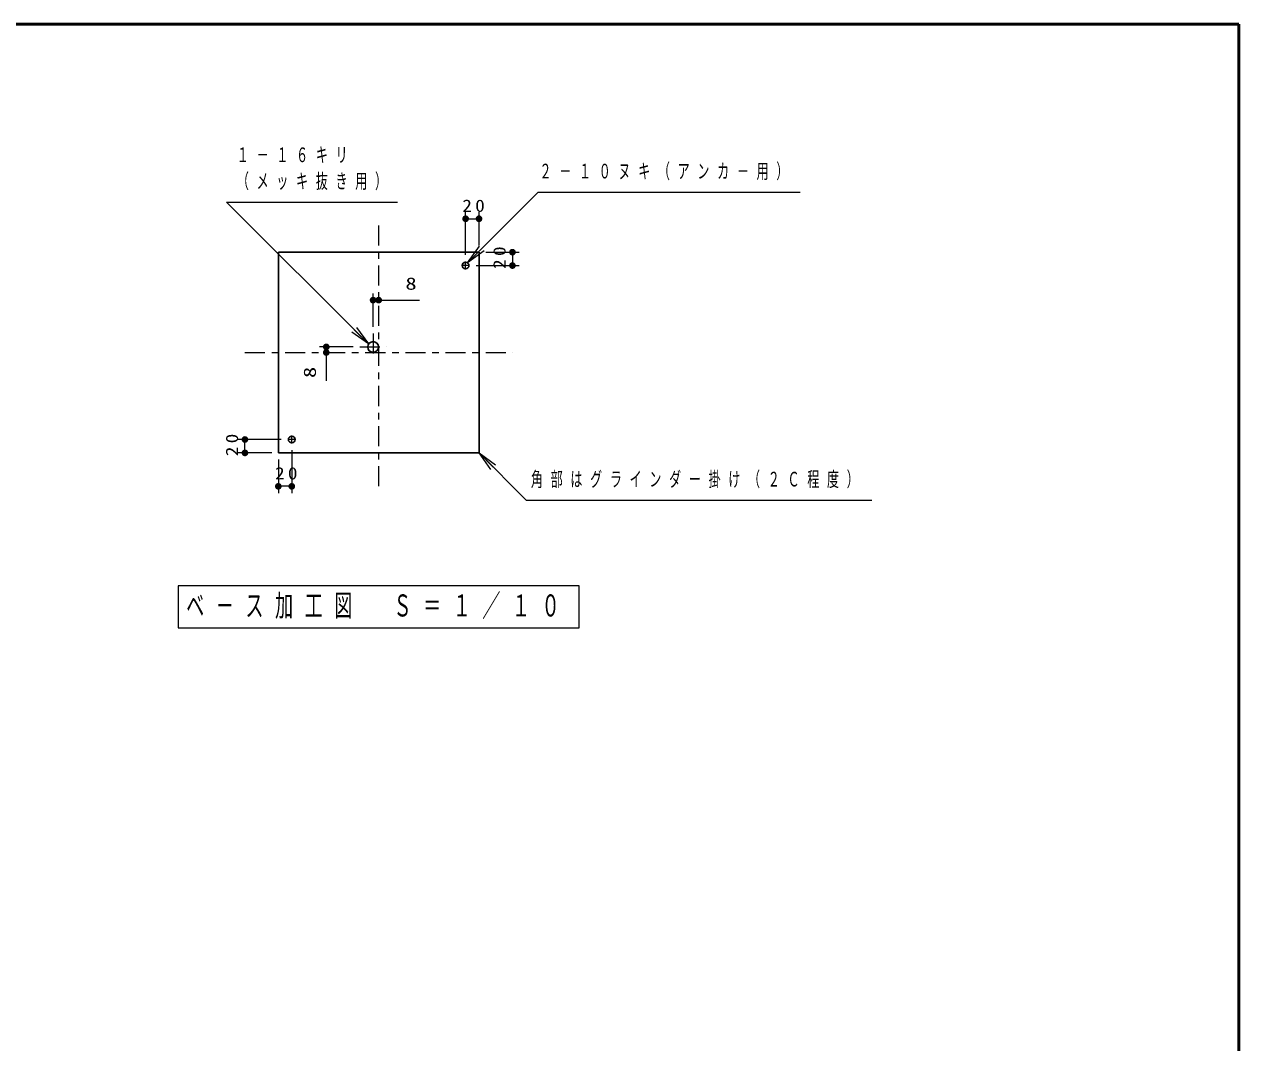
# Model space of a CAD drawing. Units: millimetres on the paper, scale 1:10. Extents: x -365 to 9, y -47 to 257.
# Drawn here: x -181.6 to 0, y 104.8 to 257 of the extents above; entities that cross this region are included whole.
import ezdxf
from ezdxf.enums import TextEntityAlignment as Align

# ---------------------------------------------------------------- set-up
doc = ezdxf.new("R2010")
doc.units = ezdxf.units.MM
doc.linetypes.add('USER2', pattern=[6, 3, -1, 1, -1])
doc.layers.add('1_10', color=7, linetype='Continuous', lineweight=13)
doc.layers.add('99', color=7, linetype='Continuous', lineweight=13)
doc.styles.add('ＭＳ ゴシック', font='')
doc.styles.get('ＭＳ ゴシック').set_extended_font_data('MS Gothic')

# ---------------------------------------------------------------- blocks, each defined once
blk = doc.blocks.new('filled_dot')
at = {"color": 0, "linetype": 'Continuous', "lineweight": -2, "const_width": 1.25}
blk.add_lwpolyline([(-0.625, 0, 1), (0.625, 0, 1)], format="xyb", close=True, dxfattribs=at)

msp = doc.modelspace()

# ---------------------------------------------------------------- linework, layer by layer
at = {"layer": '1_10'}
for p, q in [((-115.591, 222.536), (-115.591, 228.936)), ((-113.591, 223.936), (-113.591, 228.936)), ((-115.591, 227.936), (-113.591, 227.936)), ((-115.305, 221.347), (-113.537, 223.821)), ((-115.305, 221.347), (-113.184, 223.468)), ((-112.83, 223.114), (-115.305, 221.347)), ((-112.591, 222.936), (-107.591, 222.936)), ((-108.591, 222.936), (-108.591, 220.936)), ((-113.991, 220.936), (-107.591, 220.936)), ((-129.425, 211.771), (-129.425, 216.771)), ((-129.425, 215.771), (-122.48, 215.771)), ((-130.138, 209.214), (-132.613, 210.981)), ((-130.138, 209.214), (-132.259, 211.335)), ((-131.906, 211.689), (-130.138, 209.214)), ((-132.425, 208.771), (-137.425, 208.771)), ((-136.425, 208.771), (-136.425, 203.69)), ((-143.191, 194.936), (-149.591, 194.936)), ((-148.591, 192.936), (-148.591, 194.936)), ((-144.591, 192.936), (-149.591, 192.936)), ((-141.591, 193.336), (-141.591, 186.936)), ((-111.823, 190.461), (-113.591, 192.936)), ((-113.591, 192.936), (-111.116, 191.169)), ((-113.591, 192.936), (-111.469, 190.815)), ((-143.591, 191.936), (-143.591, 186.936)), ((-141.591, 187.936), (-143.591, 187.936)), ((-98.591, 173.086), (-158.591, 173.086)), ((-158.591, 173.086), (-158.591, 166.786)), ((-98.591, 166.786), (-98.591, 173.086)), ((-158.591, 166.786), (-98.591, 166.786))]:
    msp.add_line(p, q, dxfattribs=at)
at = {"layer": '1_10', "linetype": 'USER2'}
for p, q in [((-128.591, 187.936), (-128.591, 227.936)), ((-115.591, 220.336), (-115.591, 221.536)), ((-114.991, 220.936), (-116.191, 220.936)), ((-129.425, 210.771), (-129.425, 206.771)), ((-148.591, 207.936), (-108.591, 207.936)), ((-131.425, 208.771), (-127.425, 208.771)), ((-140.991, 194.936), (-142.191, 194.936)), ((-141.591, 194.336), (-141.591, 195.536))]:
    msp.add_line(p, q, dxfattribs=at)
at = {"layer": '1_10', "lineweight": 25}
for p, q in [((-143.591, 222.936), (-113.591, 222.936)), ((-143.591, 192.936), (-143.591, 222.936)), ((-113.591, 192.936), (-113.591, 222.936)), ((-143.591, 192.936), (-113.591, 192.936))]:
    msp.add_line(p, q, dxfattribs=at)
at = {"layer": '1_10'}
for points in [[(-115.305, 221.347), (-104.739, 231.913), (-65.547, 231.913)], [(-130.138, 209.214), (-151.351, 230.427), (-125.797, 230.427)], [(-113.591, 192.936), (-106.52, 185.865), (-54.831, 185.865)]]:
    msp.add_lwpolyline(points, dxfattribs=at)
at = {"layer": '1_10', "lineweight": 25}
for centre, radius in [((-115.591, 220.936), 0.5), ((-129.425, 208.771), 0.8), ((-141.591, 194.936), 0.5)]:
    msp.add_circle(centre, radius, dxfattribs=at)
at = {"layer": '99', "lineweight": 50}
for p, q in [((0, 257), (-365, 257)), ((0, 0), (0, 257))]:
    msp.add_line(p, q, dxfattribs=at)

# ---------------------------------------------------------------- block references
at = {"layer": '1_10', "xscale": 0.4, "yscale": 0.4}
for p in [(-115.591, 227.936), (-129.425, 215.771), (-143.591, 187.936)]:
    msp.add_blockref('filled_dot', p, dxfattribs=at)
for p, rotation in [((-113.591, 227.936), 180), ((-108.591, 222.936), 270), ((-108.591, 220.936), 90), ((-128.591, 215.771), 180), ((-136.425, 208.771), 270), ((-136.425, 207.936), 90), ((-148.591, 194.936), 270), ((-148.591, 192.936), 90), ((-141.591, 187.936), 180)]:
    msp.add_blockref('filled_dot', p, dxfattribs=dict(at, rotation=rotation))

# ---------------------------------------------------------------- texts
at = {"layer": '1_10', "style": 'ＭＳ ゴシック', "width": 1.35}
msp.add_text('8', height=1.833, dxfattribs=at).set_placement((-123.755, 216.771), align=Align.BOTTOM_CENTER)
msp.add_text('8', height=1.833, rotation=90, dxfattribs=at).set_placement((-137.425, 204.965), align=Align.BOTTOM_CENTER)
at = {"layer": '1_10', "style": 'ＭＳ ゴシック'}
for s, insert, char_height, attachment_point in [('\\T1.64;\\W0.6;１－１６キリ', (-149.797, 237.427), 2.199, 4), ('\\T1.64;\\W0.6;２－１０ヌキ（アンカ－用）', (-104.547, 234.913), 2.199, 4), ('\\T1.64;\\W0.6;（メッキ抜き用）', (-149.797, 233.427), 2.199, 4), ('\\T1.34;\\W1.15;20', (-114.163, 228.936), 1.833, 8), ('\\T1.34;\\W1.15;20', (-142.163, 188.936), 1.833, 8), ('\\T1.64;\\W0.6;角部はグラインダー掛け（２Ｃ程度）', (-105.831, 188.865), 2.199, 4), ('\\T1.64;\\W0.6;ベ－ス加工図\u3000Ｓ＝１／１０', (-128.591, 169.936), 3.299, 5)]:
    msp.add_mtext(s, dxfattribs=dict(at, insert=insert, char_height=char_height, attachment_point=attachment_point))
at = {"layer": '1_10', "char_height": 1.833, "attachment_point": 8, "rotation": 90, "style": 'ＭＳ ゴシック'}
for insert in [(-109.591, 222.364), (-149.591, 194.364)]:
    msp.add_mtext('\\T1.34;\\W1.15;20', dxfattribs=dict(at, insert=insert))

doc.saveas('drawing.dxf')
